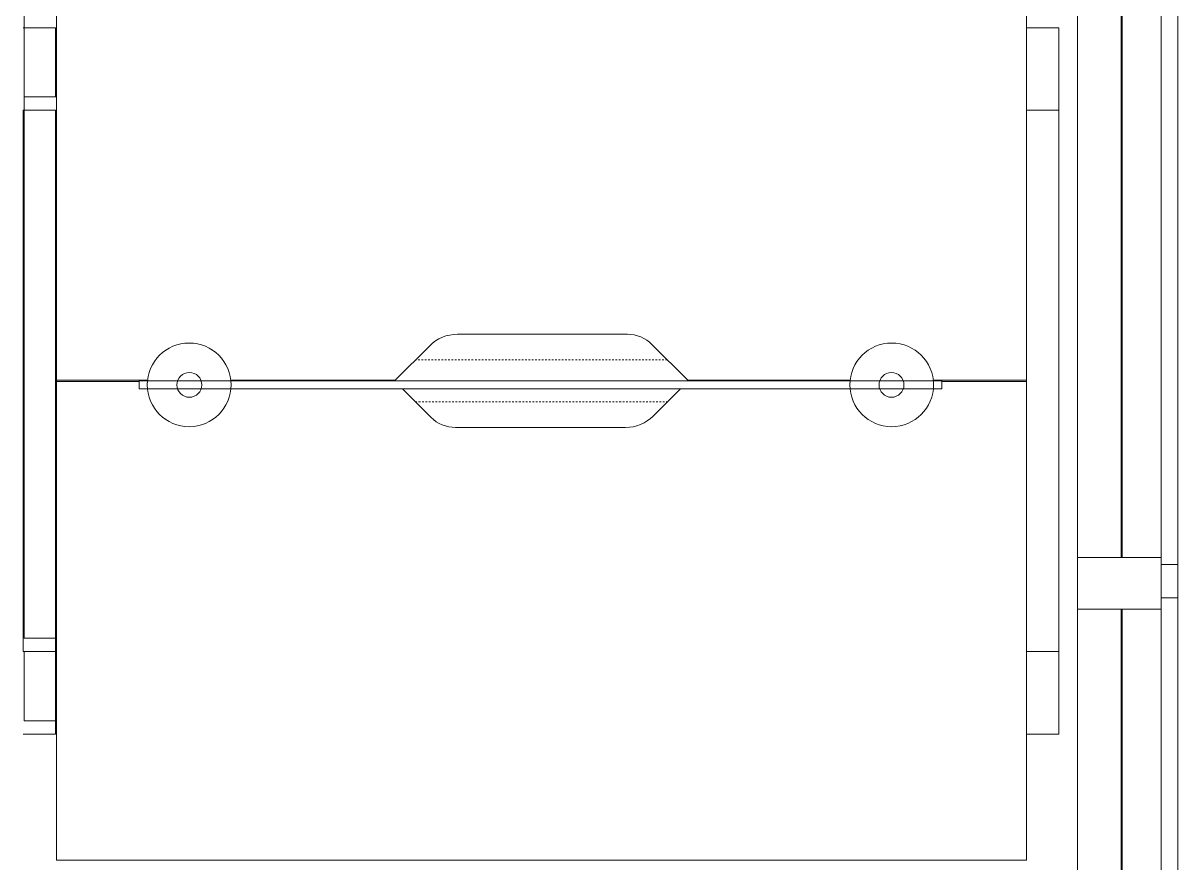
# Model space of a CAD drawing. Header units: inches. Extents: x 920 to 2661, y -647 to 1865.
# Drawn here: x 2591.6 to 2660.7, y 1570.1 to 1620.4 of the extents above; entities that cross this region are included whole.
import ezdxf

# ---------------------------------------------------------------- set-up
doc = ezdxf.new("R2010")
doc.units = ezdxf.units.IN
doc.header["$MEASUREMENT"] = 0
doc.linetypes.add('IMPORT-Double Dash 3_8_', pattern=[1, 0.375, -0.125, 0.125, -0.125, 0.125, -0.125])
doc.linetypes.add('Steelcase Hidden Lines', pattern=[0.11811, 0.07874, -0.03937])
for name, color, linetype, lineweight in [('A-GLAZ', 151, 'Continuous', 18), ('basebuilding_dwg', 8, 'Continuous', 9), ('I-FURN', 30, 'Continuous', 9), ('I-WALL', 2, 'Continuous', 18)]:
    doc.layers.add(name, color=color, linetype=linetype, lineweight=lineweight)

# ---------------------------------------------------------------- blocks, each defined once
blk = doc.blocks.new('Steelcase Turnstone - Bivi - Table - Leg - 2__ D x 42 1_4__ W 28 1_2__ H-V22-FIRST FLOOR CONSTRUCTION')
at = {"layer": 'I-FURN'}
for p, q in [((1.934, 0), (0, 0)), ((0, 0), (0, -4.945)), ((0, -38.11), (0, -42.25)), ((0, -42.25), (1.934, -42.25))]:
    blk.add_line(p, q, dxfattribs=at)
blk = doc.blocks.new('Steelcase Turnstone - Bivi - Arch - Short Arch-4765735-FIRST FLOOR CONSTRUCTION')
at = {"layer": 'I-FURN'}
for p, q in [((1.934, -4.94), (0, -4.94)), ((0, -4.94), (0, -37.315)), ((1.934, -37.315), (1.934, -4.94)), ((0, -37.315), (1.934, -37.315))]:
    blk.add_line(p, q, dxfattribs=at)
blk = doc.blocks.new('Steelcase Turnstone - Bivi - Table - Leg - 2__ D x 42 1_4__ W 28 1_2__ H-V26-FIRST FLOOR CONSTRUCTION')
at = {"layer": 'I-FURN'}
for p, q in [((1.934, 0), (0, 0)), ((0, 0), (0, -4.945)), ((0, -37.32), (0, -42.25)), ((0, -42.25), (1.934, -42.25))]:
    blk.add_line(p, q, dxfattribs=at)
blk = doc.blocks.new('Steelcase Turnstone - Bivi - Accessories - High Sit Bracket with Modesty Panel - 48__ W-4765739-FIRST FLOOR CONSTRUCTION')
at = {"layer": 'I-FURN', "linetype": 'Steelcase Hidden Lines'}
for p, q in [((30.518, 4.498), (15.428, 4.498)), ((5.837, 3.218), (5.837, 3.248)), ((6.07, 3.218), (6.07, 3.248)), ((15.449, 1.992), (30.497, 1.992))]:
    blk.add_line(p, q, dxfattribs=at)
blk = doc.blocks.new('Steelcase Turnstone - Bivi - Table - Table Top - 60__ W-4765741-FIRST FLOOR CONSTRUCTION')
at = {"layer": 'I-FURN'}
for p, q in [((0, -12.483), (0, 0)), ((0, 0), (58, 0)), ((58, 0), (58, -13.273)), ((23.97, -25.875), (34.141, -25.875)), ((20.695, -28.18), (22.314, -26.561)), ((35.607, -26.482), (37.305, -28.18)), ((5.062, -28.625), (0, -28.625)), ((58, -28.625), (53.062, -28.625))]:
    blk.add_line(p, q, dxfattribs=at)
for centre, radius, start, end in [((23.97, -28.216), 2.341, 90, 135), ((34.141, -27.948), 2.073, 44.99998, 90)]:
    blk.add_arc(centre, radius, start, end, dxfattribs=at)
blk = doc.blocks.new('Steelcase Turnstone - Bivi - Table - Table Top - 60__ W-V23-FIRST FLOOR CONSTRUCTION')
at = {"layer": 'I-FURN'}
for p, q in [((0, -11.677), (0, 0)), ((0, 0), (58, 0)), ((58, 0), (58, -12.468)), ((23.97, -25.875), (34.141, -25.875)), ((20.25, -28.625), (22.314, -26.561)), ((35.607, -26.482), (37.75, -28.625)), ((5.474, -28.625), (0, -28.625)), ((20.25, -28.625), (10.402, -28.625)), ((47.474, -28.625), (37.75, -28.625)), ((58, -28.625), (52.402, -28.625))]:
    blk.add_line(p, q, dxfattribs=at)
for centre, radius, start, end in [((23.97, -28.216), 2.341, 90, 135), ((34.141, -27.948), 2.073, 44.99998, 90)]:
    blk.add_arc(centre, radius, start, end, dxfattribs=at)
blk = doc.blocks.new('Steelcase Turnstone - Bivi - Accessories - Screen - Tackable - Freestanding - 48__ W x 13__ H-4765742-FIRST FLOOR CONSTRUCTION')
at = {"layer": 'I-FURN'}
for p, q in [((41.083, -8.94), (-6.917, -8.94)), ((-6.917, -8.94), (-6.917, -9.43)), ((41.083, -9.43), (41.083, -8.94)), ((-6.917, -9.43), (41.083, -9.43))]:
    blk.add_line(p, q, dxfattribs=at)
for centre, radius in [((-3.923, -9.185), 2.503), ((38.089, -9.185), 2.503), ((-3.91, -9.185), 0.744), ((38.076, -9.185), 0.744)]:
    blk.add_circle(centre, radius, dxfattribs=at)
blk = doc.blocks.new('Steelcase Turnstone - Bivi - Table - Leg - 2__ D x 42 1_4__ W 28 1_2__ H-V24-FIRST FLOOR CONSTRUCTION')
at = {"layer": 'I-FURN'}
for p, q in [((1.934, 0), (0, 0)), ((1.934, -4.155), (1.934, 0)), ((1.934, -42.25), (1.934, -37.32)), ((0, -42.25), (1.934, -42.25))]:
    blk.add_line(p, q, dxfattribs=at)
blk = doc.blocks.new('Frameless opening with glazing - 58_ x 84_-4768084-FIRST FLOOR CONSTRUCTION')
at = {"layer": 'A-GLAZ', "lineweight": 40}
blk.add_line((-30, 0.125), (27, 0.125), dxfattribs=at)
blk = doc.blocks.new('basebuilding_dwg-4266169-FIRST FLOOR CONSTRUCTION')
at = {"lineweight": 9}
for p, q in [((2137.675, 1587.998), (2138.663, 1587.998)), ((2137.675, 1585.998), (2138.663, 1585.998))]:
    blk.add_line(p, q, dxfattribs=at)
at = {"lineweight": 9, "flags": 128}
blk.add_lwpolyline([(2111.145, 1865.357), (2138.675, 1865.357), (2138.675, 1767.232), (2138.675, 1226.482)], dxfattribs=at)

msp = doc.modelspace()

# ---------------------------------------------------------------- linework, layer by layer
at = {"layer": 'I-WALL', "lineweight": 9}
for p, q in [((2654.704, 1588.402), (2654.704, 1645.402)), ((2659.704, 1645.402), (2659.704, 1588.402)), ((2654.704, 1528.318), (2654.704, 1585.318)), ((2659.704, 1585.318), (2659.704, 1528.318))]:
    msp.add_line(p, q, dxfattribs=at)
at = {"layer": 'I-WALL'}
for p, q in [((2654.704, 1588.402), (2654.704, 1585.318)), ((2659.704, 1588.402), (2654.704, 1588.402)), ((2659.704, 1585.318), (2659.704, 1588.402)), ((2654.704, 1585.318), (2659.704, 1585.318))]:
    msp.add_line(p, q, dxfattribs=at)

# ---------------------------------------------------------------- block references
at = {"layer": 'A-GLAZ', "rotation": 269.9999999999999}
for p in [(2657.204, 1615.402), (2657.204, 1555.318)]:
    msp.add_blockref('Frameless opening with glazing - 58_ x 84_-4768084-FIRST FLOOR CONSTRUCTION', p, dxfattribs=at)
at = {"layer": 'basebuilding_dwg', "color": 250, "linetype": 'IMPORT-Double Dash 3_8_', "lineweight": 18}
msp.add_blockref('basebuilding_dwg-4266169-FIRST FLOOR CONSTRUCTION', (522.029, 0), dxfattribs=at)
at = {"layer": 'I-FURN'}
msp.add_blockref('Steelcase Turnstone - Bivi - Table - Table Top - 60__ W-V23-FIRST FLOOR CONSTRUCTION', (2593.646, 1627.638), dxfattribs=at)
at = {"layer": 'I-FURN', "rotation": 180}
for name, p in [('Steelcase Turnstone - Bivi - Table - Leg - 2__ D x 42 1_4__ W 28 1_2__ H-V24-FIRST FLOOR CONSTRUCTION', (2593.646, 1578.641)), ('Steelcase Turnstone - Bivi - Table - Leg - 2__ D x 42 1_4__ W 28 1_2__ H-V22-FIRST FLOOR CONSTRUCTION', (2593.58, 1577.851)), ('Steelcase Turnstone - Bivi - Table - Leg - 2__ D x 42 1_4__ W 28 1_2__ H-V26-FIRST FLOOR CONSTRUCTION', (2653.58, 1577.851)), ('Steelcase Turnstone - Bivi - Arch - Short Arch-4765735-FIRST FLOOR CONSTRUCTION', (2593.646, 1578.646)), ('Steelcase Turnstone - Bivi - Arch - Short Arch-4765735-FIRST FLOOR CONSTRUCTION', (2593.58, 1577.856)), ('Steelcase Turnstone - Bivi - Arch - Short Arch-4765735-FIRST FLOOR CONSTRUCTION', (2653.58, 1577.856)), ('Steelcase Turnstone - Bivi - Accessories - Screen - Tackable - Freestanding - 48__ W x 13__ H-4765742-FIRST FLOOR CONSTRUCTION', (2639.666, 1589.553)), ('Steelcase Turnstone - Bivi - Accessories - High Sit Bracket with Modesty Panel - 48__ W-4765739-FIRST FLOOR CONSTRUCTION', (2645.619, 1602.231)), ('Steelcase Turnstone - Bivi - Table - Table Top - 60__ W-4765741-FIRST FLOOR CONSTRUCTION', (2651.646, 1570.313))]:
    msp.add_blockref(name, p, dxfattribs=at)

doc.saveas('drawing.dxf')
